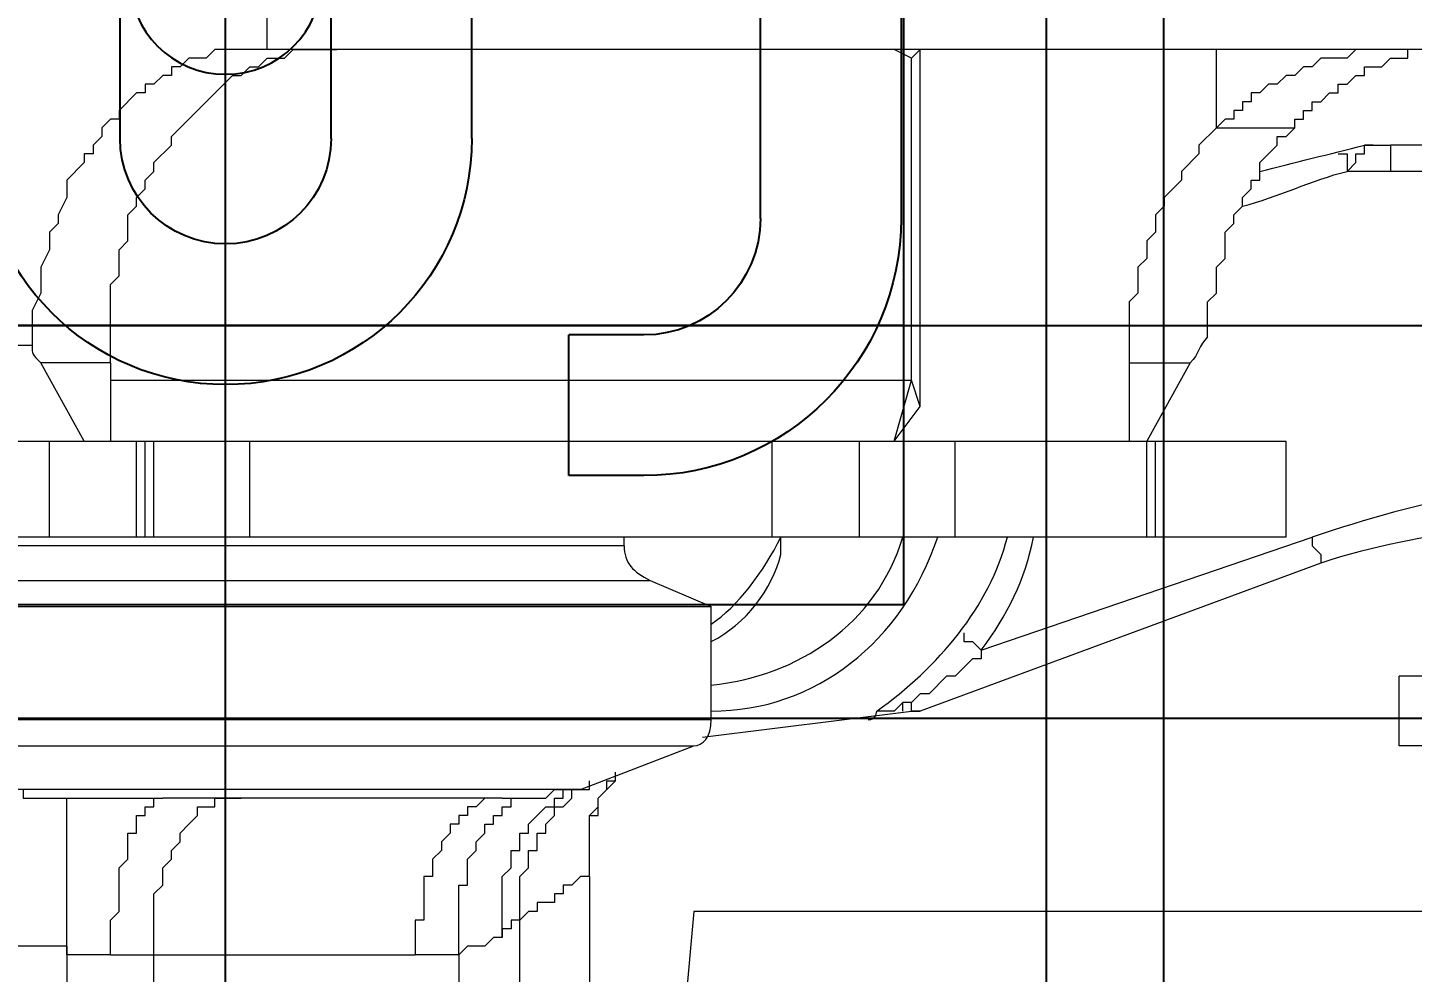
# Model space of a CAD drawing. Header units: millimetres. Extents: x 25083 to 52777, y 24772 to 45779.
# Drawn here: x 39150.2 to 39209.2, y 33975.1 to 34015.4 of the extents above; entities that cross this region are included whole.
import ezdxf

# ---------------------------------------------------------------- set-up
doc = ezdxf.new("R2010")
doc.units = ezdxf.units.MM
doc.styles.get("Standard").update_dxf_attribs({"font": ''})
doc.styles.get('Standard').set_extended_font_data('SimSun')
doc.dimstyles.new('ISO-25', dxfattribs={"dimtxt": 2.5, "dimasz": 2.5, "dimexe": 1.25, "dimexo": 0.625, "dimtad": 1, "dimtxsty": 'Standard', "dimcen": 2.5, "dimadec": 0, "dimazin": 0, "dimtfac": 1, "dimtmove": 0, "dimatfit": 3, "dimfxl": 1, "dimarcsym": 0})

# ---------------------------------------------------------------- blocks, each defined once
blk = doc.blocks.new('A$C6E4F4F8B')
for p, q in [((0, 70), (197.2, 70)), ((135.1, 63.918), (135.1, 6.083)), ((157.046, 63.805), (139.673, 63.805)), ((139.673, 57.805), (157.046, 57.805)), ((128.7, 52.832), (128.7, 49.634)), ((134.7, 52.832), (134.7, 49.634)), ((128.7, 49.634), (134.7, 49.634)), ((143.083, 45.5), (157.046, 45.5)), ((143.083, 39.5), (157.046, 39.5)), ((143.083, 30.5), (157.046, 30.5))]:
    blk.add_line(p, q)
at = {"color": 1}
for p in [(123.2, 63.918), (133.2, 63.918)]:
    blk.add_line(p, (173.2, 63.918), dxfattribs=at)
at = {"color": 6, "ltscale": 15}
blk.add_line((123.2, 6.083), (123.2, 63.918), dxfattribs=at)
blk.add_circle((149.918, 35), 4.1, dxfattribs=at)
blk.add_circle((149.918, 35), 4.1, dxfattribs=at)
for centre, radius, end in [((139.673, 52.832), 10.973, 180), ((139.673, 52.832), 4.973, 180), ((143.083, 35), 4.5, 270)]:
    blk.add_arc(centre, radius, 90, end)
at = {"ltscale": 15}
blk.add_arc((143.083, 35), 10.5, 90, 270, dxfattribs=at)
blk = doc.blocks.new('*D925')
at = {"color": 0, "lineweight": -2}
for p, q in [((29677.862, 34881.662), (29677.862, 32448.293)), ((40733.017, 34757.645), (40733.017, 32448.293)), ((29680.362, 32449.543), (40730.517, 32449.543))]:
    blk.add_line(p, q, dxfattribs=at)
at = {"color": 0}
for points in [[(29680.362, 32449.96), (29680.362, 32449.127), (29677.862, 32449.543)], [(40730.517, 32449.127), (40730.517, 32449.96), (40733.017, 32449.543)]]:
    blk.add_solid(points, dxfattribs=at)
at = {"layer": 'DEFPOINTS', "color": 0}
for p in [(29677.862, 34882.287), (40733.017, 34758.27), (40733.017, 32449.543)]:
    blk.add_point(p, dxfattribs=at)
at = {"color": 0, "insert": (35205.439, 32451.628), "char_height": 2.5, "attachment_point": 5}
blk.add_mtext('11055,15', dxfattribs=at)
blk = doc.blocks.new('zw$D2F4')
at = {"color": 7, "lineweight": 5}
for points in [[(814.39, 287.06), (814.39, 379.529)], [(818.475, 379.529), (818.475, 287.06)], [(822.56, 340.536), (822.56, 365.417)], [(812.533, 353.534), (812.533, 314.17)], [(811.419, 352.791), (811.419, 311.57)], [(814.019, 315.284), (814.019, 352.42)], [(806.592, 311.57), (806.592, 346.849)], [(805.478, 346.478), (805.478, 312.313)], [(803.621, 317.141), (803.621, 342.393)], [(796.936, 339.051), (796.936, 341.65)], [(803.621, 340.908), (803.25, 340.908), (803.25, 339.051)], [(818.475, 338.308), (821.817, 340.165)], [(821.817, 337.194), (821.817, 340.165)], [(835.186, 330.881), (835.186, 332.738), (834.815, 333.109), (834.815, 333.852), (834.444, 334.223), (834.444, 334.594), (834.072, 334.594), (834.072, 334.966), (833.701, 335.337), (833.701, 335.709), (833.33, 335.709), (833.33, 336.08), (832.587, 336.823), (832.216, 336.823), (832.216, 337.194), (831.844, 337.565), (831.473, 337.565), (831.101, 337.937), (830.73, 337.937), (830.73, 338.308), (830.359, 338.308), (829.616, 339.051), (828.873, 339.051), (828.131, 339.422), (827.759, 339.422), (827.388, 339.793), (826.645, 339.793), (825.902, 340.165), (824.788, 340.165), (824.046, 340.536), (822.56, 340.536)], [(814.39, 339.793), (818.475, 339.793)], [(796.936, 339.051), (785.796, 339.051)], [(796.565, 337.194), (796.565, 339.051), (796.936, 339.051)], [(796.936, 339.051), (803.25, 339.051)], [(796.565, 337.194), (796.565, 324.196)], [(796.565, 337.194), (798.05, 337.194), (798.422, 336.823), (800.279, 336.823), (800.65, 336.451), (801.764, 336.451), (801.764, 336.08), (802.507, 336.08), (802.507, 335.709), (802.878, 335.709), (802.878, 335.337), (803.25, 335.337), (803.25, 334.966)], [(821.075, 337.194), (821.075, 303.029)], [(814.39, 336.08), (818.475, 336.08)], [(814.39, 335.709), (818.475, 335.709)], [(786.538, 335.337), (796.565, 335.337)], [(796.565, 335.337), (799.165, 335.337), (799.536, 334.966), (800.279, 334.966), (800.65, 334.594), (801.021, 334.594), (801.393, 334.223), (801.764, 334.223), (802.135, 333.852), (802.507, 333.48), (802.878, 333.48), (802.878, 332.738), (803.25, 332.738), (803.25, 331.624)], [(803.25, 320.483), (803.25, 334.966)], [(814.39, 335.337), (818.475, 335.337)], [(814.39, 331.252), (818.475, 331.252)], [(835.186, 271.835), (835.186, 330.881)], [(835.186, 330.51), (878.635, 330.51)], [(796.565, 322.34), (796.565, 324.196)], [(803.25, 320.483), (803.25, 321.226), (802.878, 321.597), (802.878, 321.968), (802.507, 321.968), (802.507, 322.34), (802.135, 322.34), (802.135, 322.711), (801.764, 322.711), (801.393, 323.082), (801.021, 323.082), (800.65, 323.454), (799.907, 323.454), (799.907, 323.825), (798.05, 323.825), (798.05, 324.196), (796.565, 324.196)], [(796.565, 322.34), (792.48, 322.34)], [(797.308, 320.483), (797.308, 320.854), (796.936, 321.226), (796.936, 321.968), (796.565, 322.34)], [(796.565, 322.34), (799.536, 322.34), (799.536, 321.968), (800.65, 321.968), (801.021, 321.597), (801.393, 321.597), (801.764, 321.226), (802.135, 321.226), (802.135, 320.854), (802.507, 320.854), (802.507, 320.483), (802.878, 320.483), (802.878, 320.111), (803.25, 320.111), (803.25, 319.369)], [(798.05, 319.74), (798.05, 320.111), (797.679, 320.111), (797.679, 320.483), (797.308, 320.483)], [(797.308, 320.483), (799.907, 320.483), (800.279, 320.111), (801.021, 320.111), (801.021, 319.74), (801.764, 319.74), (801.764, 319.369), (802.135, 319.369), (802.878, 318.626), (802.878, 318.255), (803.25, 318.255), (803.25, 317.883), (803.621, 317.883), (803.621, 317.141)], [(803.25, 320.483), (803.25, 319.369)], [(792.109, 319.74), (798.05, 319.74)], [(799.907, 316.769), (799.907, 317.141), (799.536, 317.512), (799.536, 317.883), (799.165, 317.883), (799.165, 318.255), (798.793, 318.255), (798.793, 318.997), (798.422, 318.997), (798.422, 319.369), (798.05, 319.74)], [(798.05, 319.74), (799.907, 319.74), (800.279, 319.369), (801.021, 319.369), (801.021, 318.997), (801.764, 318.997), (801.764, 318.626), (802.135, 318.626), (802.507, 318.255), (802.878, 318.255), (802.878, 317.883), (803.25, 317.512), (803.621, 317.512), (803.621, 316.769), (803.992, 316.769)], [(803.25, 319.369), (803.25, 318.626), (803.621, 318.255), (803.621, 317.141)], [(803.621, 317.141), (805.478, 312.313)], [(799.907, 316.769), (790.995, 316.769)], [(799.907, 316.769), (790.995, 316.769)], [(799.907, 316.769), (802.507, 316.769), (802.878, 316.398), (803.25, 316.398), (803.992, 315.655), (804.364, 315.655)], [(799.907, 316.769), (802.507, 316.769), (802.507, 316.398), (803.25, 316.398), (803.621, 316.027), (803.992, 316.027), (803.992, 315.655), (804.364, 315.655)], [(814.019, 315.284), (814.39, 315.284)], [(812.533, 314.17), (811.419, 311.57)], [(798.422, 312.313), (794.337, 312.684)], [(798.422, 8.541), (798.422, 312.313)], [(805.849, 311.942), (806.963, 303.029)], [(806.592, 311.57), (811.419, 311.57)], [(814.39, 308.971), (818.475, 308.971)], [(813.648, 308.599), (814.39, 308.599)], [(814.39, 305.257), (818.475, 305.257)], [(807.334, 303.4), (806.963, 303.772), (806.963, 304.514)], [(818.475, 303.772), (821.075, 303.029)], [(818.475, 303.772), (819.961, 302.658)], [(834.815, 303.029), (835.186, 303.772)], [(806.963, 302.658), (806.963, 303.029), (807.334, 303.029), (807.334, 303.4)], [(806.963, 303.4), (807.334, 303.4)], [(809.563, 300.058), (809.191, 300.058), (809.191, 300.429), (808.449, 301.172), (808.449, 301.543), (807.706, 302.286), (807.706, 302.658), (807.334, 303.029), (807.334, 303.4)], [(819.961, 302.658), (821.075, 303.029)], [(821.075, 303.029), (834.815, 303.029)], [(834.815, 303.029), (835.186, 302.658)], [(813.276, 285.575), (806.963, 302.658)], [(819.961, 302.658), (835.186, 302.658)], [(814.39, 301.172), (818.475, 301.172)], [(810.305, 300.801), (809.934, 300.801), (809.934, 300.429), (809.563, 300.058)], [(809.563, 300.058), (814.39, 285.946)], [(821.817, 293.745), (821.817, 291.145)], [(814.39, 293.002), (818.475, 293.002)], [(821.817, 291.145), (818.475, 293.002)], [(814.39, 292.631), (818.475, 292.631)], [(822.932, 290.403), (824.417, 290.403), (824.788, 290.031), (825.902, 290.031), (826.274, 289.66), (827.388, 289.66), (827.759, 289.289), (828.131, 289.289), (828.502, 288.917), (828.873, 288.917), (829.245, 288.546), (829.616, 288.546), (829.616, 288.175), (830.359, 288.175), (830.73, 287.803), (831.101, 287.432), (831.473, 287.432), (831.473, 287.06), (831.844, 286.689)], [(831.844, 290.031), (831.844, 286.689)], [(814.39, 287.06), (818.475, 287.06)], [(831.844, 286.689), (832.216, 286.689), (832.216, 286.318), (832.587, 286.318), (832.587, 285.946), (832.958, 285.946), (832.958, 285.575), (833.33, 285.204), (833.33, 284.832), (833.701, 284.832), (833.701, 284.461), (834.072, 284.09), (834.072, 283.718), (834.444, 283.718), (834.444, 282.976), (834.815, 282.604), (834.815, 282.233), (834.815, 281.861)], [(814.39, 285.946), (814.019, 285.946), (813.648, 285.575), (813.276, 285.575)], [(830.73, 284.832), (830.73, 284.461), (829.987, 284.461)], [(829.987, 282.604), (829.987, 284.461)], [(829.987, 284.461), (830.359, 284.09), (830.73, 284.09), (830.73, 283.718), (831.101, 283.718), (831.101, 283.347)], [(831.101, 283.347), (831.101, 282.604)], [(831.101, 282.604), (829.987, 282.604)], [(805.478, 282.233), (808.449, 282.233)], [(805.478, 270.349), (805.478, 282.233)], [(808.449, 270.349), (808.449, 282.233)], [(834.815, 281.861), (835.186, 281.861)]]:
    blk.add_lwpolyline(points, dxfattribs=at)
at = {"color": 7, "lineweight": 0}
for points in [[(821.817, 337.194), (818.475, 337.194)], [(821.817, 337.194), (825.16, 337.194), (825.531, 336.823), (826.645, 336.823), (827.016, 336.451), (828.131, 336.451), (828.502, 336.08), (828.873, 336.08), (829.245, 335.709), (829.616, 335.709), (829.987, 335.337), (830.359, 335.337), (831.101, 334.594), (831.473, 334.594), (834.072, 331.995), (834.072, 331.624), (834.444, 331.252), (834.444, 330.881), (834.815, 330.51), (834.815, 329.767), (835.186, 329.395), (835.186, 327.539)], [(821.817, 293.745), (818.475, 293.745)], [(831.844, 290.031), (831.101, 290.774), (830.73, 290.774), (829.987, 291.517), (829.616, 291.517), (828.873, 292.26), (828.502, 292.26), (828.131, 292.631), (827.388, 292.631), (827.016, 293.002), (826.274, 293.002), (825.902, 293.374), (824.788, 293.374), (824.417, 293.745), (821.817, 293.745)], [(831.844, 290.031), (835.186, 290.031)], [(835.186, 281.861), (835.186, 284.09), (834.815, 284.461), (834.815, 285.575), (834.444, 285.946), (834.444, 286.318), (834.072, 286.689), (834.072, 287.06), (833.701, 287.432), (833.701, 287.803), (833.33, 288.175), (833.33, 288.546), (832.958, 288.546), (832.958, 288.917), (832.587, 288.917), (832.587, 289.289), (832.216, 289.289), (832.216, 289.66), (831.844, 290.031)]]:
    blk.add_lwpolyline(points, dxfattribs=at)
at = {"color": 7, "lineweight": 5}
for points in [[(822.56, 340.536), (822.189, 340.536), (822.189, 340.536), (821.817, 340.165)], [(803.25, 339.051), (803.25, 338.308), (803.25, 337.937), (803.25, 337.194)], [(803.25, 337.194), (803.25, 336.451), (803.25, 335.709), (803.25, 334.966)], [(814.019, 315.284), (813.276, 315.284), (812.905, 314.912), (812.533, 314.17)], [(805.478, 312.313), (805.478, 311.942), (805.849, 311.57), (806.592, 311.57)], [(806.963, 311.57), (806.963, 307.114), (809.934, 303.4), (814.39, 301.915)], [(808.077, 311.57), (808.449, 307.857), (810.677, 304.514), (814.39, 303.4)], [(809.934, 311.57), (810.677, 310.085), (812.162, 308.971), (813.648, 308.599)], [(810.677, 311.57), (811.419, 310.456), (812.905, 309.342), (814.39, 308.599)], [(806.592, 304.886), (806.592, 304.514), (806.963, 304.514), (806.963, 304.514)], [(806.963, 304.514), (808.82, 301.915), (811.419, 299.687), (814.39, 298.944)], [(806.963, 303.029), (806.963, 303.029), (806.963, 302.658), (806.963, 302.658)], [(809.563, 300.058), (811.048, 298.944), (812.533, 298.201), (814.39, 297.83)], [(822.932, 290.403), (822.56, 290.774), (822.189, 290.774), (821.817, 291.145)], [(828.502, 288.917), (828.873, 287.432), (829.616, 285.946), (829.987, 284.461)], [(829.987, 288.175), (830.359, 286.689), (830.73, 285.204), (831.101, 283.718)], [(816.247, 278.891), (815.876, 281.119), (815.133, 283.718), (814.39, 285.946)], [(814.762, 278.891), (814.39, 281.119), (814.019, 283.347), (813.276, 285.575)], [(831.101, 283.347), (831.101, 283.718), (831.101, 283.718), (831.101, 283.718)], [(829.987, 280.376), (829.987, 281.119), (829.987, 281.861), (829.987, 282.604)], [(831.101, 280.005), (831.101, 281.119), (831.101, 281.861), (831.101, 282.604)]]:
    blk.add_open_spline(points, degree=3, dxfattribs=at)
blk = doc.blocks.new('zw$50CE')
blk.add_blockref('zw$D2F4', (22.01, 103.569))

msp = doc.modelspace()

# ---------------------------------------------------------------- linework, layer by layer
msp.add_line((39158.63, 33290.649), (39158.63, 34123.983))
at = {"ltscale": 15}
msp.add_line((29782.964, 34002.733), (40674.281, 34002.733), dxfattribs=at)
at = {"color": 1, "ltscale": 15}
msp.add_line((29782.964, 33985.983), (40674.281, 33985.983), dxfattribs=at)
at = {"ltscale": 15}
msp.add_lwpolyline([(39118.63, 33273.983), (39118.63, 34140.649), (39198.63, 34140.649), (39198.63, 33273.983)], close=True, dxfattribs=at)

# ---------------------------------------------------------------- block references
at = {"rotation": 90}
msp.add_blockref('zw$50CE', (39594.481, 33157.316), dxfattribs=at)
at = {"xscale": -1, "rotation": 269.9999999999999}
msp.add_blockref('A$C6E4F4F8B', (39123.63, 33867.633), dxfattribs=at)

# ---------------------------------------------------------------- dimensions: what is measured, and where the dimension line sits
dim = msp.add_linear_dim(base=(40733.0166, 32449.5434), p1=(29677.8617, 34882.2868), p2=(40733.0166, 34758.2702), dimstyle='ISO-25')
dim.commit()
dim.dimension.update_dxf_attribs({"geometry": '*D925', "text_midpoint": (35205.4391, 32449.5434), "dimtype": 160})

doc.saveas('drawing.dxf')
